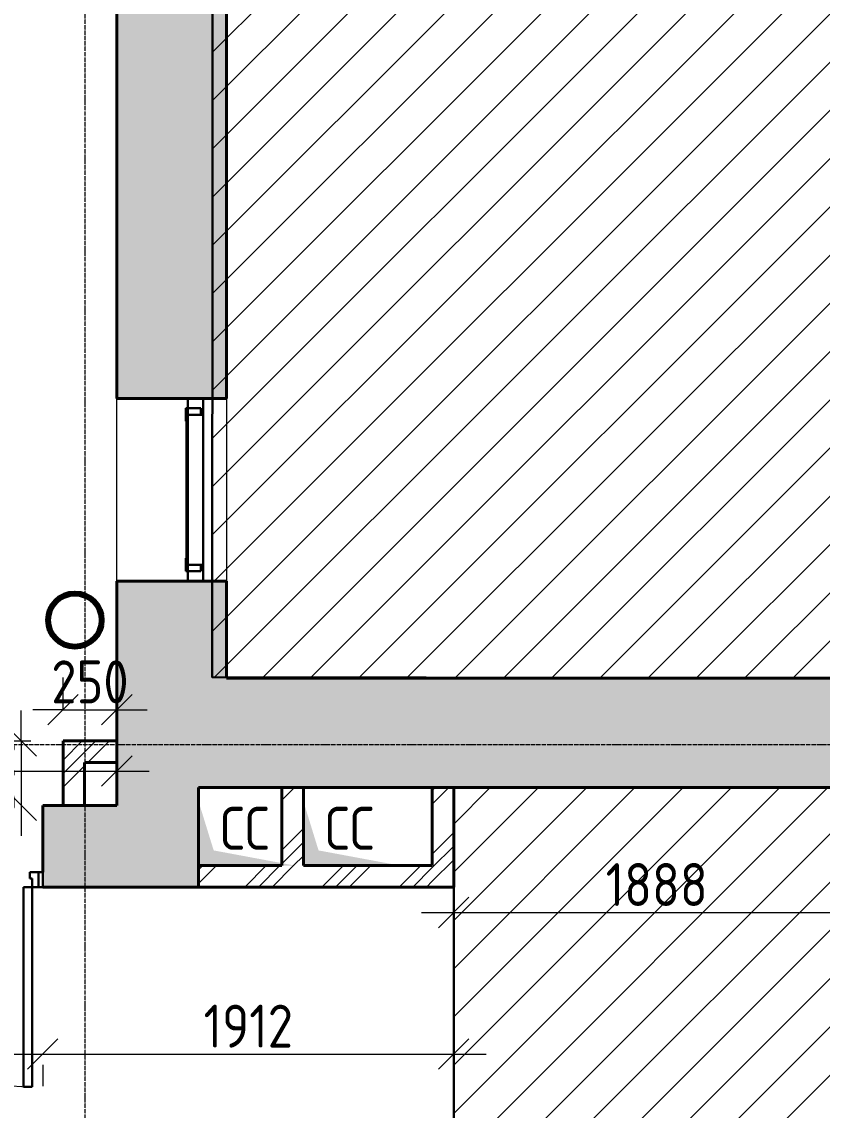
# Model space of a CAD drawing. Header units: millimetres. Extents: x -11886 to 379896, y -8130 to 47743.
# Drawn here: x 333170 to 336894, y 11705 to 16771 of the extents above; entities that cross this region are included whole.
import ezdxf

# ---------------------------------------------------------------- set-up
doc = ezdxf.new("R2010")
doc.units = ezdxf.units.MM
for name, pattern in [('ADSK_Линия сетки', [25, 20, -2.5, 0, -2.5]), ('ADSK_Сверху', [4.5, 3, -1.5]), ('ADSK_Снесено', [4.5, 3, -1.5])]:
    doc.linetypes.add(name, pattern=pattern)
for name, color, linetype, lineweight, true_color in [('_ Окна', 5, 'Continuous', 30, 0x0000ff), ('Витраж', 5, 'Continuous', 18, 0x0000ff), ('Двери', 5, 'Continuous', 18, 0x0000ff), ('Окна', 5, 'Continuous', 18, 0x0000ff), ('планы со стояками отопление_dwg', 7, 'Continuous', 9, 0x767676), ('Стены внутренние', 5, 'Continuous', 18, 0x0000ff), ('Стены наружные', 1, 'ADSK_Снесено', 18, 0xff0000)]:
    doc.layers.add(name, color=color, linetype=linetype, lineweight=lineweight, true_color=true_color)
for name, color, linetype, lineweight in [('Аннотация', 7, 'Continuous', 9), ('Оси', 7, 'Continuous', 9), ('Размеры', 7, 'Continuous', 9), ('стояки', 7, 'Continuous', 9), ('Узлы', 7, 'Continuous', 18)]:
    doc.layers.add(name, color=color, linetype=linetype, lineweight=lineweight)
doc.styles.add('GOST Common_1', font='GOST_Common.ttf', dxfattribs={"width": 0.9, "height": 200})
doc.dimstyles.new('ADSK_Основной_2_мм_Округление_до_1_мм', dxfattribs={"dimscale": 304.8, "dimtxt": 201.142999, "dimasz": 0.463911, "dimexe": 0.492126, "dimexo": 0.492126, "dimgap": 0.098425, "dimtad": 1, "dimdec": 0, "dimdsep": 46, "dimtxsty": 'GOST Common_1', "dimblk1": 'OBLIQUE', "dimblk2": 'OBLIQUE', "dimsah": 1, "dimcen": 0.09, "dimdle": 0.492126, "dimazin": 2, "dimtfac": 1, "dimtdec": 4, "dimtix": 1, "dimtmove": 0, "dimatfit": 3, "dimfxl": 1, "dimtvp": 1, "dimtolj": 1, "dimtzin": 0, "dimlwd": 20, "dimlwe": 20, "dimarcsym": 2})
pattern_1 = [(45, (322754.53, 150), (-179.605, 179.605), []), (45, (322818.03, 150), (0, 359.2102), []), (45, (322691.03, 150), (0, 359.2102), [])]

# ---------------------------------------------------------------- blocks, each defined once
blk = doc.blocks.new('Витраж-тент со смещением вовне - 60мм 30 сдвиг-1466941-04 План 4-го этажа')
at = {"layer": '_ Окна', "color": 161, "linetype": 'ADSK_Сверху', "true_color": 0xaaaaff}
for p, q in [((-379, 25), (-379, -45)), ((-379, 25), (-349, 25)), ((-379, -45), (-379, 25)), ((379, 25), (349, 25)), ((379, -45), (379, 25)), ((379, -45), (379, 25)), ((-319, -45), (-379, -45)), ((-319, -35), (-319, -45)), ((319, -35), (319, -45)), ((319, -45), (379, -45))]:
    blk.add_line(p, q, dxfattribs=at)
at = {"layer": 'Окна', "color": 161, "linetype": 'ADSK_Сверху', "true_color": 0xaaaaff}
blk.add_line((-319, -45), (319, -45), dxfattribs=at)
blk = doc.blocks.new('Прямоугольный импост - 70х20_56мм-1425354-04 План 4-го этажа')
at = {"layer": 'Витраж', "color": 161, "linetype": 'ADSK_Сверху', "true_color": 0xaaaaff}
for p, q in [((11258.4, 14868.4), (11188.4, 14868.4)), ((11188.4, 14868.4), (11188.4, 14792.4)), ((11258.4, 14868.4), (11258.4, 14792.4)), ((11188.4, 14094.4), (11188.4, 14018.4)), ((11258.4, 14094.4), (11258.4, 14018.4)), ((11188.4, 14018.4), (11258.4, 14018.4))]:
    blk.add_line(p, q, dxfattribs=at)
blk = doc.blocks.new('Прямоугольный импост - 70х20_56мм-1424845-04 План 4-го этажа')
at = {"layer": 'Витраж', "color": 161, "linetype": 'ADSK_Сверху', "true_color": 0xaaaaff}
for p, q in [((-76, 35), (0, 35)), ((0, 35), (0, -35)), ((0, -35), (-76, -35))]:
    blk.add_line(p, q, dxfattribs=at)
blk = doc.blocks.new('Прямоугольный импост - 70х20_56мм-1424846-04 План 4-го этажа')
at = {"layer": 'Витраж', "color": 161, "linetype": 'ADSK_Сверху', "true_color": 0xaaaaff}
for p, q in [((0, 35), (-76, 35)), ((0, -35), (0, 35)), ((-76, -35), (0, -35))]:
    blk.add_line(p, q, dxfattribs=at)
blk = doc.blocks.new('Прямоугольный импост - 70х60мм-1425356-04 План 4-го этажа')
at = {"layer": 'Витраж', "color": 161, "linetype": 'ADSK_Сверху', "true_color": 0xaaaaff}
for p, q in [((11258.4, 14792.4), (11188.4, 14792.4)), ((11188.4, 14792.4), (11188.4, 14094.4)), ((11258.4, 14792.4), (11258.4, 14094.4)), ((11188.4, 14094.4), (11258.4, 14094.4))]:
    blk.add_line(p, q, dxfattribs=at)
blk = doc.blocks.new('Прямоугольный импост - 70х20_56мм-1256353-04 План 4-го этажа')
at = {"layer": 'Витраж', "lineweight": 30}
for p, q in [((-76, 35), (0, 35)), ((-76, -35), (-76, 35)), ((0, 35), (0, -35)), ((0, -35), (-76, -35))]:
    blk.add_line(p, q, dxfattribs=at)
blk = doc.blocks.new('Прямоугольный импост - 70х20_56мм-1256355-04 План 4-го этажа')
at = {"layer": 'Витраж', "lineweight": 30}
for p, q in [((0, 35), (-76, 35)), ((-76, 35), (-76, -35)), ((0, -35), (0, 35)), ((-76, -35), (0, -35))]:
    blk.add_line(p, q, dxfattribs=at)
blk = doc.blocks.new('Прямоугольный импост - 70х60мм-V6-04 План 4-го этажа')
at = {"layer": 'Витраж', "lineweight": 30}
for p, q in [((11258.4, 14792.4), (11188.4, 14792.4)), ((11188.4, 14792.4), (11188.4, 14094.4)), ((11258.4, 14094.4), (11258.4, 14792.4)), ((11188.4, 14094.4), (11258.4, 14094.4))]:
    blk.add_line(p, q, dxfattribs=at)
blk = doc.blocks.new('AC_Дверь_Однопольная - Д-19п 1030х2200h-1983139-04 План 4-го этажа')
at = {"layer": 'Двери', "lineweight": 30}
for p, q in [((-465, 1120), (-425, 1120)), ((-465, 190), (-465, 1120)), ((-425, 1120), (-425, 190)), ((-515, 190), (-495, 190)), ((-515, 120), (-515, 190)), ((-495, 190), (-465, 190)), ((-495, 120), (-495, 190)), ((-495, 190), (-495, 120)), ((-425, 190), (-465, 190)), ((-465, 190), (-465, 150)), ((465, 190), (495, 190)), ((465, 150), (465, 190)), ((495, 190), (495, 120)), ((495, 190), (515, 190)), ((495, 120), (495, 190)), ((515, 190), (515, 120)), ((-495, 120), (-515, 120)), ((-455, 120), (-495, 120)), ((-465, 150), (-455, 150)), ((-455, 150), (-455, 120)), ((455, 150), (465, 150)), ((455, 120), (455, 150)), ((495, 120), (455, 120)), ((515, 120), (495, 120))]:
    blk.add_line(p, q, dxfattribs=at)
at = {"layer": 'Двери'}
blk.add_arc((-465, 190), 930, 0, 90, dxfattribs=at)
blk = doc.blocks.new('планы со стояками отопление_dwg-1484427-04 План 4-го этажа')
at = {"layer": 'стояки', "color": 246, "lineweight": 80, "true_color": 0x7f001f}
blk.add_circle((181151.5, 423745.3), 124.3, dxfattribs=at)
blk = doc.blocks.new('_Oblique')
at = {"color": 0, "linetype": 'ByBlock', "lineweight": -2}
blk.add_line((-0.5, -0.5), (0.5, 0.5), dxfattribs=at)
blk = doc.blocks.new('*D2961')
at = {"layer": 'Defpoints', "color": 0, "transparency": 16777216}
for p in [(332237.5, 12066.6), (333267.5, 12066.6), (333267.5, 11966.7)]:
    blk.add_point(p, dxfattribs=at)
at = {"layer": 'Размеры', "color": 0, "lineweight": 20, "transparency": 16777216}
for p, q in [((332087.5, 11966.7), (333417.5, 11966.7)), ((332237.5, 11916.6), (332237.5, 11816.7)), ((333267.5, 11916.6), (333267.5, 11816.7))]:
    blk.add_line(p, q, dxfattribs=at)
at = {"layer": 'Размеры', "color": 0, "lineweight": 20, "transparency": 16777216, "xscale": 141.4, "yscale": 141.4, "zscale": 141.4, "rotation": 180}
blk.add_blockref('_Oblique', (332237.5, 11966.7), dxfattribs=at)
at = {"layer": 'Размеры', "color": 0, "lineweight": 20, "transparency": 16777216, "xscale": 141.4, "yscale": 141.4, "zscale": 141.4}
blk.add_blockref('_Oblique', (333267.5, 11966.7), dxfattribs=at)
at = {"layer": 'Размеры', "color": 0, "lineweight": 20, "transparency": 16777216, "insert": (332752.5, 12096.7), "char_height": 200, "width": 560.473, "attachment_point": 5, "style": 'GOST Common_1'}
blk.add_mtext('\\A1;1030', dxfattribs=at)
blk = doc.blocks.new('*D2962')
at = {"layer": 'Defpoints', "color": 0, "transparency": 16777216}
for p in [(335179.7, 12743.8), (333267.5, 12066.6), (335179.7, 11966.7)]:
    blk.add_point(p, dxfattribs=at)
at = {"layer": 'Размеры', "color": 0, "lineweight": 20, "transparency": 16777216}
for p, q in [((335179.7, 12593.8), (335179.7, 11816.7)), ((333117.5, 11966.7), (335329.7, 11966.7)), ((333267.5, 11916.6), (333267.5, 11816.7))]:
    blk.add_line(p, q, dxfattribs=at)
at = {"layer": 'Размеры', "color": 0, "lineweight": 20, "transparency": 16777216, "xscale": 141.4, "yscale": 141.4, "zscale": 141.4, "rotation": 180}
blk.add_blockref('_Oblique', (333267.5, 11966.7), dxfattribs=at)
at = {"layer": 'Размеры', "color": 0, "lineweight": 20, "transparency": 16777216, "xscale": 141.4, "yscale": 141.4, "zscale": 141.4}
blk.add_blockref('_Oblique', (335179.7, 11966.7), dxfattribs=at)
at = {"layer": 'Размеры', "color": 0, "lineweight": 20, "transparency": 16777216, "insert": (334223.6, 12096.7), "char_height": 200, "width": 515.472, "attachment_point": 5, "style": 'GOST Common_1'}
blk.add_mtext('\\A1;1912', dxfattribs=at)
blk = doc.blocks.new('*D2963')
at = {"layer": 'Defpoints', "color": 0, "transparency": 16777216}
for p in [(337067.9, 13123.6), (335179.7, 12743.8), (337067.9, 12625.6)]:
    blk.add_point(p, dxfattribs=at)
at = {"layer": 'Размеры', "color": 0, "lineweight": 20, "transparency": 16777216}
for p, q in [((337067.9, 12973.6), (337067.9, 12475.6)), ((335029.7, 12625.6), (337217.9, 12625.6)), ((335179.7, 12593.8), (335179.7, 12475.6))]:
    blk.add_line(p, q, dxfattribs=at)
at = {"layer": 'Размеры', "color": 0, "lineweight": 20, "transparency": 16777216, "xscale": 141.4, "yscale": 141.4, "zscale": 141.4, "rotation": 180}
blk.add_blockref('_Oblique', (335179.7, 12625.6), dxfattribs=at)
at = {"layer": 'Размеры', "color": 0, "lineweight": 20, "transparency": 16777216, "xscale": 141.4, "yscale": 141.4, "zscale": 141.4}
blk.add_blockref('_Oblique', (337067.9, 12625.6), dxfattribs=at)
at = {"layer": 'Размеры', "color": 0, "lineweight": 20, "transparency": 16777216, "insert": (336123.8, 12755.6), "char_height": 200, "width": 560.473, "attachment_point": 5, "style": 'GOST Common_1'}
blk.add_mtext('\\A1;1888', dxfattribs=at)
blk = doc.blocks.new('*D3015')
at = {"layer": 'Defpoints', "color": 0, "transparency": 16777216}
for p in [(330975.3, 13383.8), (333611.9, 13383.8), (333611.9, 13283.8)]:
    blk.add_point(p, dxfattribs=at)
at = {"layer": 'Размеры', "color": 0, "lineweight": 20, "transparency": 16777216}
for p, q in [((330825.3, 13283.8), (333761.9, 13283.8)), ((330975.3, 13233.8), (330975.3, 13133.8)), ((333611.9, 13233.8), (333611.9, 13133.8))]:
    blk.add_line(p, q, dxfattribs=at)
at = {"layer": 'Размеры', "color": 0, "lineweight": 20, "transparency": 16777216, "xscale": 141.4, "yscale": 141.4, "zscale": 141.4, "rotation": 180}
blk.add_blockref('_Oblique', (330975.3, 13283.8), dxfattribs=at)
at = {"layer": 'Размеры', "color": 0, "lineweight": 20, "transparency": 16777216, "xscale": 141.4, "yscale": 141.4, "zscale": 141.4}
blk.add_blockref('_Oblique', (333611.9, 13283.8), dxfattribs=at)
at = {"layer": 'Размеры', "color": 0, "lineweight": 20, "transparency": 16777216, "insert": (332293.6, 13413.8), "char_height": 200, "width": 605.475, "attachment_point": 5, "style": 'GOST Common_1'}
blk.add_mtext('\\A1;2637', dxfattribs=at)
blk = doc.blocks.new('*D3031')
at = {"layer": 'Defpoints', "color": 0, "transparency": 16777216}
for p in [(333611.9, 13669.1), (333611.9, 13569.1), (333361.9, 13423.8)]:
    blk.add_point(p, dxfattribs=at)
at = {"layer": 'Размеры', "color": 0, "lineweight": 20, "transparency": 16777216}
for p, q in [((333361.9, 13573.8), (333361.9, 13719.1)), ((333361.9, 13569.1), (333220.5, 13569.1)), ((333361.9, 13569.1), (333611.9, 13569.1)), ((333611.9, 13569.1), (333753.3, 13569.1)), ((333611.9, 13519.1), (333611.9, 13419.1))]:
    blk.add_line(p, q, dxfattribs=at)
at = {"layer": 'Размеры', "color": 0, "lineweight": 20, "transparency": 16777216, "xscale": 141.4, "yscale": 141.4, "zscale": 141.4}
blk.add_blockref('_Oblique', (333361.9, 13569.1), dxfattribs=at)
at = {"layer": 'Размеры', "color": 0, "lineweight": 20, "transparency": 16777216, "xscale": 141.4, "yscale": 141.4, "zscale": 141.4, "rotation": 180}
blk.add_blockref('_Oblique', (333611.9, 13569.1), dxfattribs=at)
at = {"layer": 'Размеры', "color": 0, "lineweight": 20, "transparency": 16777216, "insert": (333486.9, 13699.1), "char_height": 200, "width": 454.106, "attachment_point": 5, "style": 'GOST Common_1'}
blk.add_mtext('\\A1;250', dxfattribs=at)
blk = doc.blocks.new('*D3032')
at = {"layer": 'Defpoints', "color": 0, "transparency": 16777216}
for p in [(333361.9, 13423.8), (333167.2, 13123.8), (333267.2, 13123.8)]:
    blk.add_point(p, dxfattribs=at)
at = {"layer": 'Размеры', "color": 0, "lineweight": 20, "transparency": 16777216}
for p, q in [((333167.2, 13423.8), (333167.2, 13565.2)), ((333211.9, 13423.8), (333017.2, 13423.8)), ((333167.2, 13423.8), (333167.2, 13123.8)), ((333117.2, 13123.8), (333017.2, 13123.8)), ((333167.2, 13123.8), (333167.2, 12982.4))]:
    blk.add_line(p, q, dxfattribs=at)
at = {"layer": 'Размеры', "color": 0, "lineweight": 20, "transparency": 16777216, "xscale": 141.4, "yscale": 141.4, "zscale": 141.4}
for p, rotation in [((333167.2, 13423.8), 270), ((333167.2, 13123.8), 90)]:
    blk.add_blockref('_Oblique', p, dxfattribs=dict(at, rotation=rotation))
at = {"layer": 'Размеры', "color": 0, "lineweight": 20, "transparency": 16777216, "insert": (333037.2, 13273.8), "char_height": 200, "width": 454.106, "attachment_point": 5, "rotation": 90, "style": 'GOST Common_1'}
blk.add_mtext('\\A1;300', dxfattribs=at)

msp = doc.modelspace()

# ---------------------------------------------------------------- hatches: boundary and pattern name
at = {"lineweight": 13, "true_color": 0x636466, "transparency": 33554559}
h = msp.add_hatch(dxfattribs=at)
h.set_pattern_fill('ANSI31', color=251, scale=50)
h.set_pattern_definition([(45, (322754.53, 85026.59), (-112.2532, 112.2532), [])])
h.paths.add_polyline_path([(354071.55, 43675.13), (341210.37, 43675.13), (341210.37, 21068.63), (334059.77, 21068.63), (334055.85, 13720.18), (337042.11, 13716.63), (337042.11, 13206.63), (335179.7, 13206.63), (335179.7, 11328.12), (358547.3, 11328.12), (358547.3, 13716.63), (361496.44, 13716.63), (361484.24, 21084.06), (354071.55, 21084.06)])
at = {"layer": 'Стены внутренние', "lineweight": 9}
h = msp.add_hatch(dxfattribs=at)
h.set_pattern_fill('FP_1', color=256, style=0, pattern_type=2)
h.set_pattern_definition(pattern_1)
h.paths.add_polyline_path([(333402.64, 13123.84), (333461.85, 13123.84), (333461.85, 13423.84), (333361.85, 13423.84), (333361.85, 13123.84)])
h = msp.add_hatch(dxfattribs=at)
h.set_pattern_fill('FP_1', color=256, style=0, pattern_type=2)
h.set_pattern_definition(pattern_1)
h.paths.add_polyline_path([(333461.85, 13323.84), (333611.85, 13323.84), (333611.85, 13423.84), (333461.85, 13423.84), (333461.85, 13370.11)])
at = {"layer": 'Стены внутренние', "true_color": 0xc0c0c0}
msp.add_hatch(color=9, dxfattribs=at).paths.add_polyline_path([(333991.85, 12743.84), (333991.85, 13206.63), (333611.85, 13206.63), (333611.85, 12743.84), (333965.81, 12743.84)])
at = {"layer": 'Стены внутренние', "lineweight": 9}
h = msp.add_hatch(dxfattribs=at)
h.set_pattern_fill('FP_1', color=256, style=0, pattern_type=2)
h.set_pattern_definition(pattern_1)
h.paths.add_polyline_path([(334379.77, 12843.84), (334479.77, 12843.84), (334479.77, 13206.63), (334379.77, 13206.63), (334379.77, 12855.42)])
h = msp.add_hatch(dxfattribs=at)
h.set_pattern_fill('FP_1', color=256, style=0, pattern_type=2)
h.set_pattern_definition(pattern_1)
h.paths.add_polyline_path([(335179.7, 12743.84), (335179.7, 13206.63), (335079.7, 13206.63), (335079.7, 12743.84)])
at = {"layer": 'Стены внутренние', "true_color": 0xc0c0c0}
h = msp.add_hatch(color=9, dxfattribs=at)
h.paths.add_polyline_path([(333402.64, 12743.84), (333611.85, 12743.84), (333611.85, 13123.84), (333267.55, 13123.84), (333267.55, 12743.84)])
h.paths.add_polyline_path([(330867.32, 12743.84), (332237.55, 12743.84), (332237.55, 13123.84), (330516.28, 13123.84), (330516.28, 12933.84), (330486.95, 12933.84), (330487.34, 12833.76), (330867.14, 12834.51)])
at = {"layer": 'Стены внутренние', "lineweight": 9}
h = msp.add_hatch(dxfattribs=at)
h.set_pattern_fill('FP_1', color=256, style=0, pattern_type=2)
h.set_pattern_definition(pattern_1)
h.paths.add_polyline_path([(334976.54, 12743.84), (335079.7, 12743.84), (335079.7, 12843.84), (333991.85, 12843.84), (333991.85, 12743.84), (334528.98, 12743.84)])
at = {"layer": 'Стены наружные', "true_color": 0xc0c0c0}
h = msp.add_hatch(color=9, dxfattribs=at)
h.paths.add_polyline_path([(334121.85, 13716.63), (334121.85, 14168.45), (333611.85, 14168.45), (333611.85, 13716.63), (333991.85, 13716.63)])
h.paths.add_polyline_path([(333716.18, 15018.45), (334121.85, 15018.45), (334121.85, 20558.63), (333611.85, 20558.63), (333611.85, 15018.45)])
h = msp.add_hatch(color=9, dxfattribs=at)
h.paths.add_polyline_path([(359233.11, 13206.63), (362006.44, 13206.63), (362006.44, 13716.63), (358546.28, 13716.63), (358546.28, 13206.63), (358680.01, 13206.63)])
h.paths.add_polyline_path([(356726.28, 13206.63), (356726.28, 13716.63), (355721.33, 13716.63), (355721.33, 13206.63)])
h.paths.add_polyline_path([(353901.33, 13206.63), (353901.33, 13716.63), (352934.34, 13716.63), (352934.34, 13206.63), (353757.23, 13206.63)])
h.paths.add_polyline_path([(350132.4, 13206.63), (351114.34, 13206.63), (351114.34, 13716.63), (350132.4, 13716.63), (350132.4, 13238.49)])
h.paths.add_polyline_path([(347306.9, 13206.63), (348312.4, 13206.63), (348312.4, 13716.63), (347306.9, 13716.63), (347306.9, 13300.08)])
h.paths.add_polyline_path([(344513.2, 13206.63), (345486.9, 13206.63), (345486.9, 13716.63), (344513.2, 13716.63), (344513.2, 13287.51)])
h.paths.add_polyline_path([(341698.91, 13206.63), (342693.2, 13206.63), (342693.2, 13716.63), (341698.91, 13716.63), (341698.91, 13274.85)])
h.paths.add_polyline_path([(339878.91, 13206.63), (339878.91, 13716.63), (338887.86, 13716.63), (338887.86, 13206.63), (339034.34, 13206.63)])
h.paths.add_polyline_path([(335079.7, 13206.63), (337067.86, 13206.63), (337067.86, 13716.63), (333611.85, 13716.63), (333611.85, 13206.63), (334528.98, 13206.63)])
at = {"layer": 'Узлы', "true_color": 0x808080}
for points in [[(334441.85, 12843.84), (334062.56, 12914.55), (333991.85, 13143.84), (333991.85, 12843.84), (334391.4, 12843.84)], [(334528.98, 12843.84), (334929.77, 12843.84), (334550.48, 12914.55), (334479.77, 13143.84), (334479.77, 12843.84)]]:
    msp.add_hatch(color=8, dxfattribs=at).paths.add_polyline_path(points)

# ---------------------------------------------------------------- linework, layer by layer
at = {"color": 251, "lineweight": 30, "true_color": 0x636466}
msp.add_lwpolyline([(334059.77, 21068.63), (334055.85, 13720.18), (337042.11, 13716.63), (337042.11, 13206.63), (335179.7, 13206.63), (335179.7, 11328.12), (358547.3, 11328.12), (358547.3, 13716.63), (361496.44, 13716.63), (361484.24, 21084.06), (354071.55, 21084.06), (354071.55, 43675.13), (341210.37, 43675.13), (341210.37, 21068.63), (334059.77, 21068.63)], dxfattribs=at)
at = {"layer": 'Оси', "linetype": 'ADSK_Линия сетки'}
for p, q in [((333464.44, -5025.59), (333464.44, 21818.8)), ((311668.31, 13406.79), (379896.25, 13406.79))]:
    msp.add_line(p, q, dxfattribs=at)
at = {"layer": 'Стены внутренние', "color": 18, "lineweight": 40, "true_color": 0x000000}
for p, q in [((333361.85, 13423.84), (333361.85, 13123.84)), ((333611.85, 13423.84), (333361.85, 13423.84)), ((333461.85, 13123.84), (333461.85, 13323.84)), ((333461.85, 13323.84), (333611.85, 13323.84)), ((333611.85, 13206.63), (333611.85, 13123.84)), ((333991.85, 12743.84), (333991.85, 13206.63)), ((334379.77, 13206.63), (334379.77, 12843.84)), ((334479.77, 13206.63), (334379.77, 13206.63)), ((334479.77, 12843.84), (334479.77, 13206.63)), ((335079.7, 13206.63), (335079.7, 12843.84)), ((335179.7, 13206.63), (335079.7, 13206.63)), ((335179.7, 12743.84), (335179.7, 13206.63)), ((333611.85, 13123.84), (333267.55, 13123.84)), ((333267.55, 13123.84), (333267.55, 12813.84)), ((334379.77, 12843.84), (333991.85, 12843.84)), ((335079.7, 12843.84), (334479.77, 12843.84)), ((333267.55, 12743.84), (335179.7, 12743.84))]:
    msp.add_line(p, q, dxfattribs=at)
at = {"layer": 'Стены наружные', "color": 18, "lineweight": 40, "true_color": 0x000000}
for p, q in [((334121.85, 15018.45), (334121.85, 21068.63)), ((333611.85, 18876.12), (333611.85, 15018.45)), ((333611.85, 15018.45), (334121.85, 15018.45)), ((333611.85, 14168.45), (333611.85, 13206.63)), ((334121.85, 14168.45), (333611.85, 14168.45)), ((334121.85, 13716.63), (334121.85, 14168.45)), ((337067.86, 13716.63), (334121.85, 13716.63)), ((333991.85, 13206.63), (334379.77, 13206.63)), ((334479.77, 13206.63), (335079.7, 13206.63)), ((335179.7, 13206.63), (337067.86, 13206.63))]:
    msp.add_line(p, q, dxfattribs=at)
at = {"layer": 'Стены наружные', "color": 18, "true_color": 0x000000}
for p, q in [((333611.85, 14168.45), (333611.85, 15018.45)), ((334121.85, 15018.45), (334121.85, 14168.45))]:
    msp.add_line(p, q, dxfattribs=at)

# ---------------------------------------------------------------- block references
at = {"layer": '_ Окна', "color": 161, "linetype": 'ADSK_Сверху', "true_color": 0xaaaaff, "rotation": 270.0000000000003}
msp.add_blockref('Витраж-тент со смещением вовне - 60мм 30 сдвиг-1466941-04 План 4-го этажа', (333977.89, 14593.45), dxfattribs=at)
at = {"layer": 'Витраж', "color": 161, "linetype": 'ADSK_Сверху', "true_color": 0xaaaaff}
for name in ['Прямоугольный импост - 70х20_56мм-1425354-04 План 4-го этажа', 'Прямоугольный импост - 70х60мм-1425356-04 План 4-го этажа']:
    msp.add_blockref(name, (322754.53, 150), dxfattribs=at)
at = {"layer": 'Витраж', "color": 161, "linetype": 'ADSK_Сверху', "true_color": 0xaaaaff, "rotation": 90.00000000000031}
msp.add_blockref('Прямоугольный импост - 70х20_56мм-1424846-04 План 4-го этажа', (333977.89, 15018.45), dxfattribs=at)
at = {"layer": 'Витраж', "rotation": 90.00000000000031}
msp.add_blockref('Прямоугольный импост - 70х20_56мм-1256355-04 План 4-го этажа', (333977.89, 15018.45), dxfattribs=at)
at = {"layer": 'Витраж'}
msp.add_blockref('Прямоугольный импост - 70х60мм-V6-04 План 4-го этажа', (322754.53, 150), dxfattribs=at)
at = {"layer": 'Витраж', "color": 161, "linetype": 'ADSK_Сверху', "true_color": 0xaaaaff, "extrusion": (0, 0, -1), "rotation": 269.9999999999997}
msp.add_blockref('Прямоугольный импост - 70х20_56мм-1424845-04 План 4-го этажа', (-333977.89, 14168.45), dxfattribs=at)
at = {"layer": 'Витраж', "extrusion": (0, 0, -1), "rotation": 269.9999999999997}
msp.add_blockref('Прямоугольный импост - 70х20_56мм-1256353-04 План 4-го этажа', (-333977.89, 14168.45), dxfattribs=at)
at = {"layer": 'Двери', "rotation": 180}
msp.add_blockref('AC_Дверь_Однопольная - Д-19п 1030х2200h-1983139-04 План 4-го этажа', (332752.55, 12933.84), dxfattribs=at)
at = {"layer": 'планы со стояками отопление_dwg', "color": 6, "true_color": 0xff00ff}
msp.add_blockref('планы со стояками отопление_dwg-1484427-04 План 4-го этажа', (152265.33, -409758.64), dxfattribs=at)

# ---------------------------------------------------------------- texts
at = {"layer": 'Аннотация', "char_height": 200, "width": 317.4683, "attachment_point": 1, "style": 'GOST Common_1'}
for insert in [(334093.25, 13117.48), (334581.17, 13117.48)]:
    msp.add_mtext('СС', dxfattribs=dict(at, insert=insert))

# ---------------------------------------------------------------- dimensions: what is measured, and where the dimension line sits
at = {"layer": 'Размеры', "lineweight": 20}
for base, p1, p2, override, picture, middle in [((333611.85, 13569.14), (333361.85, 13423.84), (333611.85, 13669.12), {"dimpost": '<>', "dimfxl": 350.231093}, '*D3031', (333486.85, 13699.14)), ((333611.85, 13283.77), (330975.34, 13383.76), (333611.85, 13383.76), {"dimpost": '<>', "dimfxl": 2636.510471}, '*D3015', (332293.6, 13413.77)), ((337067.86, 12625.64), (335179.7, 12743.84), (337067.86, 13123.64), {"dimpost": '<>', "dimfxl": 1925.979345}, '*D2963', (336123.78, 12755.64)), ((335179.7, 11966.65), (333267.55, 12066.64), (335179.7, 12743.84), {"dimpost": '<>', "dimfxl": 2028.527227}, '*D2962', (334223.62, 12096.65)), ((333267.55, 11966.65), (332237.55, 12066.64), (333267.55, 12066.64), {"dimpost": '<>', "dimfxl": 1030}, '*D2961', (332752.55, 12096.65))]:
    dim = msp.add_linear_dim(base=base, p1=p1, p2=p2, dimstyle='ADSK_Основной_2_мм_Округление_до_1_мм', override=override, dxfattribs=at)
    dim.commit()
    dim.dimension.update_dxf_attribs({"geometry": picture, "text_midpoint": middle})
dim = msp.add_linear_dim(base=(333167.22, 13123.84), p1=(333361.85, 13423.84), p2=(333267.21, 13123.84), angle=90, dimstyle='ADSK_Основной_2_мм_Округление_до_1_мм', override={"dimpost": '<>', "dimfxl": 314.575331}, dxfattribs=at)
dim.commit()
dim.dimension.update_dxf_attribs({"geometry": '*D3032', "text_midpoint": (333037.22, 13273.84)})

doc.saveas('drawing.dxf')
